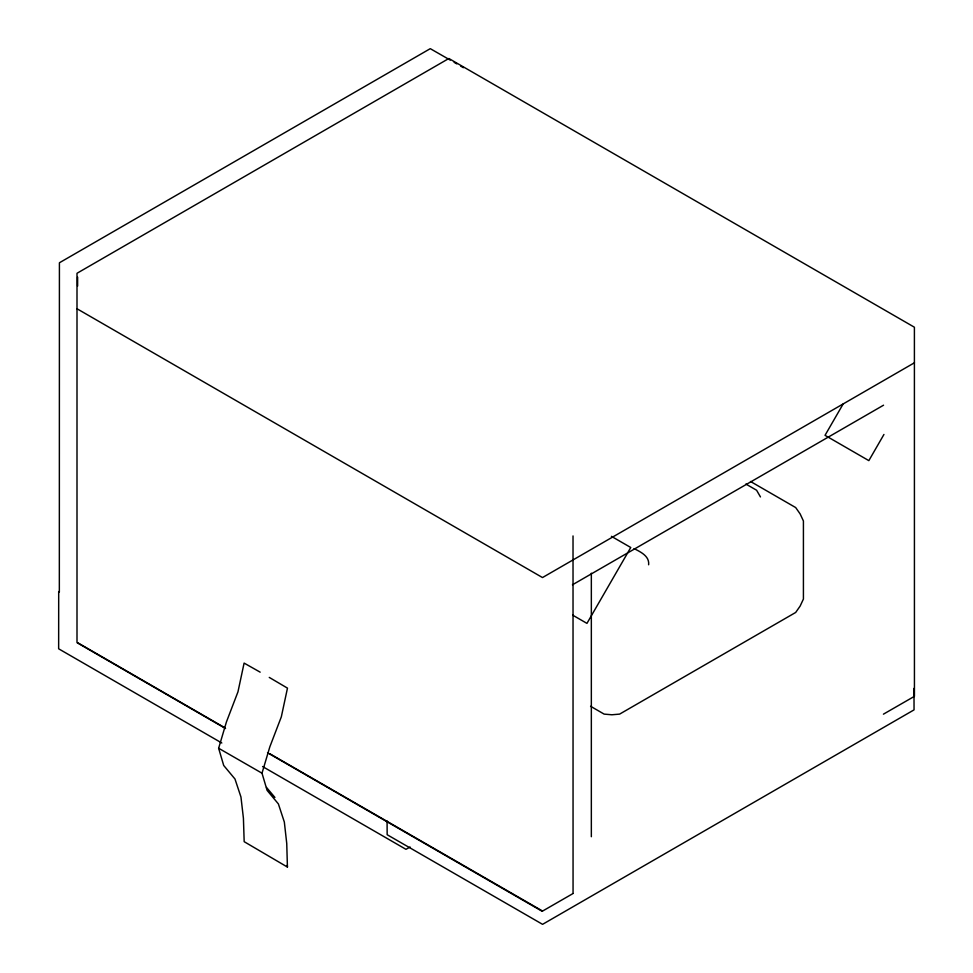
<?xml version="1.0" encoding="UTF-8"?>
<svg xmlns="http://www.w3.org/2000/svg" width="973" height="973" viewBox="0 0 973 973"><rect width="100%" height="100%" fill="white"/><g stroke="black" fill="none" stroke-linecap="round" stroke-linejoin="round"><path stroke-width="1.46" d="M77.621 277.098L77.621 286.086M77.925 642.849L225.189 727.962M573.024 535.941L573.061 893.348M648.638 564.778C649.599 556.094 640.465 551.861 634.043 548.602M269.266 677.415L287.473 688.13L281.331 716.833L269.801 746.936L262.005 773.194L267.101 790.368L278.387 803.929L284.335 822.039L286.743 843.482L287.424 867.065L244.174 841.681L243.42 818.257L240.951 796.996L234.98 779.008L223.705 765.471L218.633 748.249L226.429 721.954L237.971 691.815L244.101 663.087L260.168 672.161M914.438 362.771L542.496 577.561L77.001 308.757M843.165 403.941L825.031 435.332L868.84 460.63L883.946 434.457M58.696 591.56L58.648 648.796L221.808 742.995M572.44 584.809L883.557 405.194M410.107 847.009L405.96 849.32L262.588 766.542M542.01 910.716L269.801 753.722M572.988 893.555L542.18 911.3L267.526 752.761M883.423 714.17L914.438 696.327L914.401 327.22L448.857 58.502L77.001 273.279L77.001 642.667L225.554 728.534M450.231 60.095L430.273 48.662L59.414 262.771L59.341 591.998M262.005 773.194L218.633 748.249M454.123 62.333L456.811 63.89M460.703 66.14L463.391 67.696M750.524 481.489L795.671 507.553L800.134 513.914L803.418 520.969L803.418 599.052L800.134 606.094L795.671 612.467L619.631 714.109L611.883 714.778L604.136 714.109L590.575 706.276M745.877 484.043L756.593 490.234L760.46 496.935M913.988 688.398L914.048 709.876L542.569 924.338L387.157 834.712L387.084 820.944M611.421 536.342L630.759 547.495L586.95 623.377L572.769 615.191M266.493 787.437L274.921 797.446M287.217 865.277L287.424 867.065M591.341 573.194L591.341 836.719"/></g></svg>
